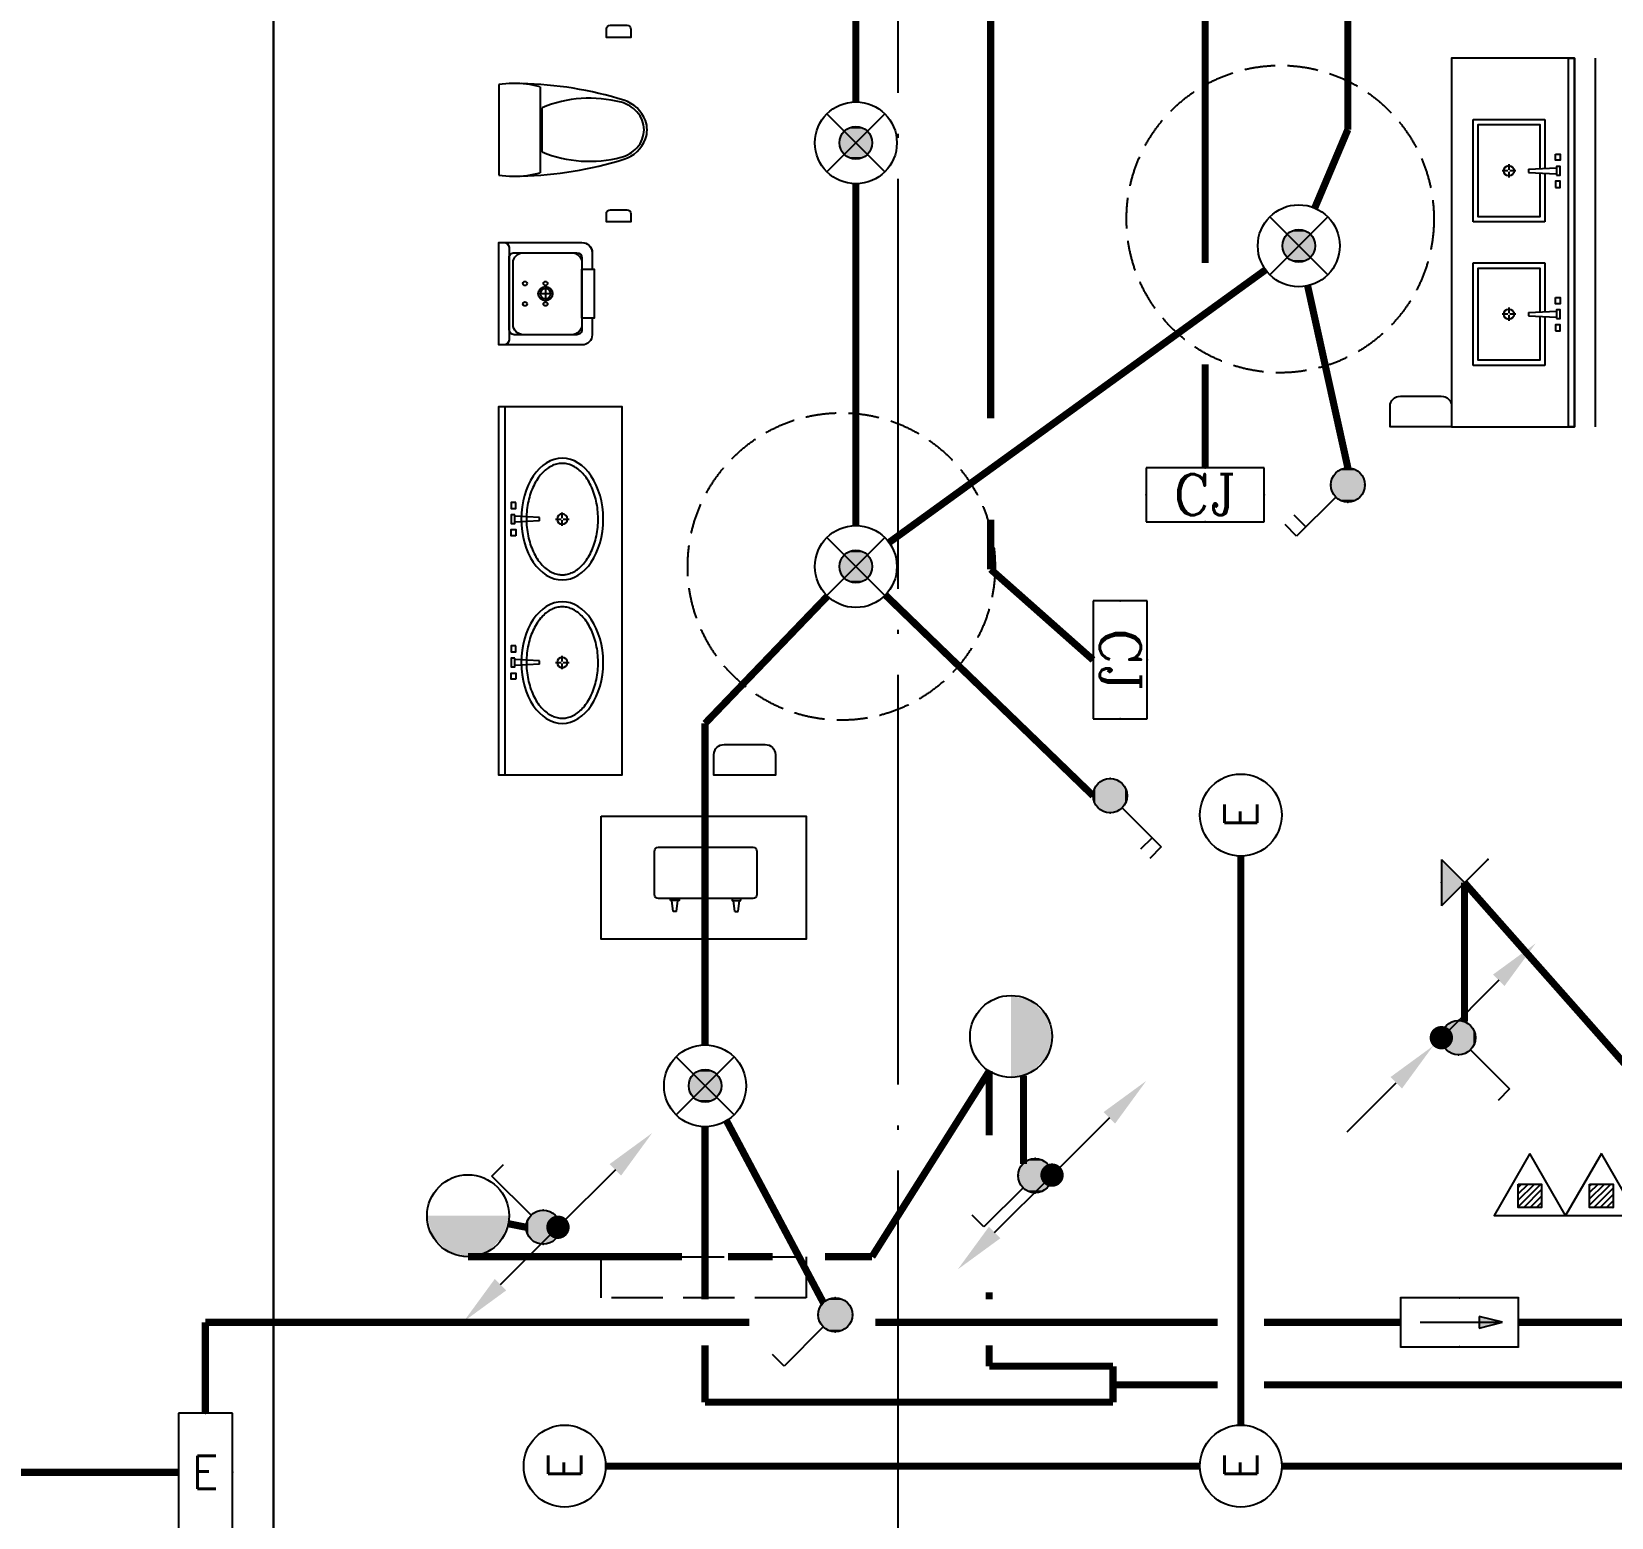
# Model space of a CAD drawing. Extents: x -2209072 to 495824, y -92434 to 572724.
# Drawn here: x 12570 to 20280, y 10328 to 17579 of the extents above; entities that cross this region are included whole.
import ezdxf
from ezdxf.enums import TextEntityAlignment as Align

# ---------------------------------------------------------------- set-up
doc = ezdxf.new("R2010")
doc.units = 0
doc.header["$LTSCALE"] = 1000
doc.header["$MEASUREMENT"] = 0
for name, pattern in [('DASH', [0.35, 0.25, -0.1]), ('X-104 6#7#平面$0$104-1112 结构$0$$AUDIT_BAD_LTYPE1', [0]), ('X-104 6#7#平面$0$DASH', [0.35, 0.25, -0.1]), ('X-104 6#7#平面$0$DOTE', [2.4200000000000004, 2, -0.2, 0.02, -0.2])]:
    doc.linetypes.add(name, pattern=pattern)
doc.layers.get('0').update_dxf_attribs({"linetype": 'CONTINUOUS'})
for name, color, linetype in [('EQUIP-照明', 3, 'CONTINUOUS'), ('LWIRE', 4, 'CONTINUOUS'), ('TEL_TEXT', 3, 'CONTINUOUS'), ('WIRE-应急', 2, 'DASH'), ('WIRE-照明', 1, 'CONTINUOUS'), ('X-104 6#7#平面$0$01-标注_轴线坐标', 132, 'CONTINUOUS'), ('X-104 6#7#平面$0$A-I_卫-洁具', 241, 'CONTINUOUS'), ('X-104 6#7#平面$0$A-O_屋面', 201, 'CONTINUOUS'), ('X-104 6#7#平面$0$A_AXIS-轴线', 36, 'X-104 6#7#平面$0$DOTE'), ('X-104 6#7#平面$0$DOOR_FIRE', 220, 'CONTINUOUS'), ('X-104 6#7#平面$0$EQUIP_消防-01', 7, 'CONTINUOUS')]:
    doc.layers.add(name, color=color, linetype=linetype)
doc.layers.add('X-104 6#7#平面$0$000套内', color=226, linetype='CONTINUOUS', lineweight=30, plot=False)
doc.styles.add('_TEL_DIM', font='SIMPLEX', dxfattribs={"width": 0.8, "height": 3.5, "bigfont": 'HZTXT'})
doc.styles.add('COMPLEX', font='COMPLEX')
doc.styles.get("Standard").update_dxf_attribs({"font": 'gbenor.shx', "bigfont": 'gbcbig.shx'})

# ---------------------------------------------------------------- blocks, each defined once
blk = doc.blocks.new('$equip_U$00000189(HT0843)')
at = {"color": 2}
for p, q in [((-0.7199999999938882, 0.6599999999998545), (-0.7199999999938882, 0)), ((0.7200000000084401, 0.6599999999998545), (-0.7199999999938882, 0.6599999999998545)), ((0.7200000000084401, 0), (0.7200000000084401, 0.6599999999998545)), ((-0.7199999999938882, 0), (0.7200000000084401, 0))]:
    blk.add_line(p, q, dxfattribs=at)
at = {"color": 2, "const_width": 0.0125}
for points in [[(0.7200000000084401, 0.6599999999998545), (0.7200000000084401, 0.6599999999998545), (-0.7199999999938882, 0.6599999999998545)], [(-0.7199999999938882, 0.6599999999998545), (-0.7199999999938882, 0)], [(0.7200000000084401, 0), (0.7200000000084401, 0.6599999999998545)], [(-0.7199999999938882, 0), (0.7200000000084401, 0)]]:
    blk.add_lwpolyline(points, dxfattribs=at)
at = {"color": 2}
blk.add_lwpolyline([(-0.7199999999938882, 0.6599999999998545), (-0.7199999999938882, 0)], dxfattribs=at)
for p in [(7.275957614183426e-12, 0.6599999999998545), (-0.7199999999938882, 0.3299999999999272), (0.7200000000084401, 0.3299999999999272), (7.275957614183426e-12, 0)]:
    blk.add_point(p)
at = {"color": 7, "style": '_TEL_DIM'}
blk.add_attdef('$TEXT$', text='', height=0.4, dxfattribs=at).set_placement((7.275957614183426e-12, 0.3299999999999272), align=Align.MIDDLE_CENTER)
at = {"color": 7, "style": '_TEL_DIM', "flags": 1}
blk.add_attdef('A', text='', height=2.5e-05, dxfattribs=at).set_placement((7.275957614183426e-12, 0), align=Align.MIDDLE_CENTER)
blk = doc.blocks.new('$equip$00001838')
blk.add_circle((0, 0), 0.5)
at = {"color": 7, "style": '_TEL_DIM'}
blk.add_attdef('$TEXT$', text='', height=0.4, dxfattribs=at).set_placement((0, 0), align=Align.MIDDLE_CENTER)
at = {"color": 7, "style": '_TEL_DIM', "flags": 1}
blk.add_attdef('A', text='', height=2e-05, dxfattribs=at).set_placement((0, 0), align=Align.MIDDLE_CENTER)
blk = doc.blocks.new('$equip$00001154')
for p, q in [((0, 0.2828427124768496), (0, -0.2828427124768496)), ((0, 0.2828427124768496), (0.5656854249500611, -0.2828427124768496)), ((0.5656854249500611, 0.2828427124768496), (0, -0.2828427124768496))]:
    blk.add_line(p, q)
for p in [(0.5656854249500611, 0.2828427124768496), (0, 0.004449836778803729), (0.2828427124732116, 0), (0.5656854249500611, -0.2828427124768496)]:
    blk.add_point(p)
blk.add_solid([(0, -0.2828427124768496), (0.2828427124732116, 0), (0, 0.2828427124768496)])
at = {"layer": 'TEL_TEXT', "style": '_TEL_DIM', "flags": 1}
blk.add_attdef('A', text='', height=2e-05, dxfattribs=at).set_placement((0, 0), align=Align.MIDDLE_CENTER)
blk = doc.blocks.new('$equip$00001962')
for p, q in [((0.1473139127519971, 0.3556472460822988), (0.625000000003638, 0.8333333333339397)), ((0.625000000003638, 0.8333333333339397), (0.7664213562420628, 0.6919119770955149))]:
    blk.add_line(p, q)
blk.add_circle((3.637978807091713e-12, 0.2083333333339397), 0.2083333333334168)
for p in [(1.091393642127514e-11, 0.4166666666660603), (-0.2083333333284827, 0.2083333333375776), (0.2083333333393966, 0.2083333333375776), (1.091393642127514e-11, 0)]:
    blk.add_point(p)
for points in [[(-0.1041666666642413, 0.3887552924552438), (0.1041666666715173, 0.3887552924552438), (-0.1804219591176661, 0.312500000001819), (0.1804219591249421, 0.312500000001819)], [(3.637978807091713e-12, 0.4166666666660603), (3.637978807091713e-12, 0.4166666666660603), (-0.1041666666642413, 0.3887552924552438), (0.1041666666715173, 0.3887552924552438)], [(-0.1804219591176661, 0.312500000001819), (0.1804219591249421, 0.312500000001819), (-0.2083333333284827, 0.2083333333339397), (0.2083333333357587, 0.2083333333339397)], [(-0.1804219591176661, 0.1041666666660603), (0.1804219591249421, 0.1041666666660603), (-0.2083333333284827, 0.2083333333339397), (0.2083333333357587, 0.2083333333339397)], [(-0.1041666666642413, 0.02791137421263556), (0.1041666666715173, 0.02791137421263556), (-0.1804219591176661, 0.1041666666660603), (0.1804219591249421, 0.1041666666660603)], [(3.637978807091713e-12, 1.818989403545856e-12), (3.637978807091713e-12, 1.818989403545856e-12), (-0.1041666666642413, 0.02791137421263556), (0.1041666666715173, 0.02791137421263556)]]:
    blk.add_solid(points)
at = {"layer": 'TEL_TEXT', "style": '_TEL_DIM', "flags": 1}
blk.add_attdef('A', text='', height=2e-05, dxfattribs=at).set_placement((0, 0), align=Align.MIDDLE_CENTER)
blk = doc.blocks.new('$equip$00001151')
blk.add_circle((0, 0.5), 0.5)
for points in [[(0.4330127085668209, 0.2500000115614966), (-0.4330126952190767, 0.2499999884385034), (0.5, 0.5000000133477442), (-0.5, 0.4999999866522558)], [(0.2500000115578587, 0.0669873047809233), (-0.2499999884421413, 0.06698729143317905), (0.4330127085668209, 0.2500000115614966), (-0.4330126952190767, 0.2499999884385034)], [(1.334774424321949e-08, 0), (1.334774424321949e-08, 0), (0.2500000115578587, 0.0669873047809233), (-0.2499999884421413, 0.06698729143317905)]]:
    blk.add_solid(points)
at = {"flags": 9}
blk.add_attdef('A', (0, 0), '', height=2e-05, dxfattribs=at)
blk = doc.blocks.new('$TelecSys$00000080')
for p, q in [((-0.7000000000007276, -0.7000000000007276), (0, 0)), ((0.1041666666678793, 0.1041666666660603), (0.1041666666678793, 0.1041666666660603)), ((-0.1041666666678793, -0.1041666666660603), (-0.1041666666678793, -0.1041666666660603))]:
    blk.add_line(p, q)
at = {"const_width": 0.1425}
blk.add_lwpolyline([(0.07125000000087311, 0, 1), (-0.07125000000087311, 0, 1)], format="xyb", close=True, dxfattribs=at)
blk.add_solid([(-0.6300000000010186, -0.7700000000004366), (-0.7700000000004366, -0.6299999999991996), (-1.150000000001455, -1.149999999999636)])
at = {"width": 0.8, "flags": 9}
blk.add_attdef('A', (0, 0), '', height=2e-05, rotation=180, dxfattribs=at)
blk = doc.blocks.new('$TelecSys$00000079')
for p, q in [((0.7000000000007276, 0.7000000000007276), (0, 0)), ((0.1041666666678793, 0.1041666666660603), (0.1041666666678793, 0.1041666666660603)), ((-0.1041666666678793, -0.1041666666660603), (-0.1041666666678793, -0.1041666666660603))]:
    blk.add_line(p, q)
at = {"const_width": 0.1425}
blk.add_lwpolyline([(-0.07125000000087311, 0, 1), (0.07125000000087311, 0, 1)], format="xyb", close=True, dxfattribs=at)
blk.add_solid([(0.6300000000010186, 0.7700000000004366), (0.7700000000004366, 0.6299999999991996), (1.150000000001455, 1.149999999999636)])
at = {"width": 0.8, "flags": 9}
blk.add_attdef('A', (0, 0), '', height=2e-05, dxfattribs=at)
blk = doc.blocks.new('$TelecSys$00000081')
for p, q in [((0.1041666666678793, 0.1041666666660603), (0.1041666666678793, 0.1041666666660603)), ((-0.1041666666678793, -0.1041666666660603), (-0.1041666666678793, -0.1041666666660603)), ((-1.150000000001455, -1.149999999999636), (-0.5499999999992724, -0.5499999999992724))]:
    blk.add_line(p, q)
at = {"const_width": 0.1425}
blk.add_lwpolyline([(0.07125000000087311, 0, 1), (-0.07125000000087311, 0, 1)], format="xyb", close=True, dxfattribs=at)
blk.add_solid([(-0.6199999999989814, -0.4799999999995634), (-0.4799999999995634, -0.6200000000008004), (-0.09999999999854481, -0.1000000000003638)])
at = {"width": 0.8, "flags": 9}
blk.add_attdef('A', (0, 0), '', height=2e-05, rotation=180, dxfattribs=at)
blk = doc.blocks.new('$equip$00002540')
blk.add_hatch(color=256).paths.add_polyline_path([(0.2400000000016007, 0.3720000000030268), (0.2400000000016007, 0.2280000000064319), (0.5280000000020664, 0.3000000000029104)])
for p, q in [((-0.7199999999975262, 0.6000000000058208), (-0.7199999999975262, 0)), ((0.7199999999975262, 0.6000000000058208), (-0.7199999999975262, 0.6000000000058208)), ((0.7199999999975262, 0), (0.7199999999975262, 0.6000000000058208)), ((0.2400000000016007, 0.3720000000030268), (0.2400000000016007, 0.2280000000064319)), ((0.5280000000020664, 0.3000000000029104), (0.2400000000016007, 0.3720000000030268)), ((0.2400000000016007, 0.2280000000064319), (0.5280000000020664, 0.3000000000029104)), ((-0.7199999999975262, 0), (0.7199999999975262, 0))]:
    blk.add_line(p, q)
at = {"color": 7}
blk.add_line((-0.4800000000032014, 0.3000000000029104), (0.4800000000032014, 0.3000000000029104), dxfattribs=at)
at = {"const_width": 0.02}
blk.add_lwpolyline([(-0.7199999999975262, 0.6000000000058208), (-0.7199999999975262, 0), (0.7199999999975262, 0), (0.7199999999975262, 0.6000000000058208), (-0.7199999999975262, 0.6000000000058208), (-0.7199999999975262, 0)], dxfattribs=at)
for p in [(0, 0.6000000000058208), (-0.7199999999975262, 0.3000000000029104), (0.7199999999975262, 0.3000000000029104), (0, 0)]:
    blk.add_point(p)
at = {"color": 7, "style": '_TEL_DIM', "flags": 1}
blk.add_attdef('A', text='', height=2e-05, dxfattribs=at).set_placement((0, 0), align=Align.MIDDLE_CENTER)
blk = doc.blocks.new('$equip$00001149')
for p, q in [((-0.353553390592424, 0.353553390592424), (0.353553390592424, -0.353553390592424)), ((0.353553390592424, 0.353553390592424), (-0.353553390592424, -0.353553390592424))]:
    blk.add_line(p, q)
for radius in [0.5, 0.2]:
    blk.add_circle((0, 0), radius)
for points in [[(0, 0.2000000000007276), (0, 0.2000000000007276), (-0.09999999999854481, 0.1732050807586347), (0.09999999999854481, 0.1732050807586347)], [(-0.1732050807586347, 0.09999999999854481), (0.1732050807586347, 0.09999999999854481), (-0.2000000000007276, 0), (0.2000000000007276, 0)], [(-0.1732050807586347, -0.09999999999854481), (0.1732050807586347, -0.09999999999854481), (-0.2000000000007276, 0), (0.2000000000007276, 0)], [(-0.09999999999854481, 0.1732050807586347), (0.09999999999854481, 0.1732050807586347), (-0.1732050807586347, 0.09999999999854481), (0.1732050807586347, 0.09999999999854481)], [(-0.09999999999854481, -0.1732050807586347), (0.09999999999854481, -0.1732050807586347), (-0.1732050807586347, -0.09999999999854481), (0.1732050807586347, -0.09999999999854481)], [(0, -0.2000000000007276), (0, -0.2000000000007276), (-0.09999999999854481, -0.1732050807586347), (0.09999999999854481, -0.1732050807586347)]]:
    blk.add_solid(points)
at = {"flags": 9}
blk.add_attdef('A', (0, 0), '', height=2e-05, dxfattribs=at)
blk = doc.blocks.new('$equip$00001963')
for p, q in [((0.1473139127447212, 0.3556472460822988), (0.624999999996362, 0.8333333333339397)), ((0.624999999996362, 0.8333333333339397), (0.7664213562347868, 0.6919119770955149)), ((0.5118629150056222, 0.7201962483431998), (0.653284271244047, 0.578774892108413))]:
    blk.add_line(p, q)
blk.add_circle((-3.637978807091713e-12, 0.2083333333339397), 0.2083333333334168)
for p in [(0, 0.4166666666660603), (-0.2083333333393966, 0.2083333333375776), (0.2083333333284827, 0.2083333333375776), (0, 0)]:
    blk.add_point(p)
for points in [[(-0.1041666666715173, 0.3887552924552438), (0.1041666666642413, 0.3887552924552438), (-0.1804219591249421, 0.312500000001819), (0.1804219591176661, 0.312500000001819)], [(-3.637978807091713e-12, 0.4166666666660603), (-3.637978807091713e-12, 0.4166666666660603), (-0.1041666666715173, 0.3887552924552438), (0.1041666666642413, 0.3887552924552438)], [(-0.1804219591249421, 0.312500000001819), (0.1804219591176661, 0.312500000001819), (-0.2083333333357587, 0.2083333333339397), (0.2083333333284827, 0.2083333333339397)], [(-0.1804219591249421, 0.1041666666660603), (0.1804219591176661, 0.1041666666660603), (-0.2083333333357587, 0.2083333333339397), (0.2083333333284827, 0.2083333333339397)], [(-0.1041666666715173, 0.02791137421263556), (0.1041666666642413, 0.02791137421263556), (-0.1804219591249421, 0.1041666666660603), (0.1804219591176661, 0.1041666666660603)], [(-3.637978807091713e-12, 1.818989403545856e-12), (-3.637978807091713e-12, 1.818989403545856e-12), (-0.1041666666715173, 0.02791137421263556), (0.1041666666642413, 0.02791137421263556)]]:
    blk.add_solid(points)
at = {"layer": 'TEL_TEXT', "style": '_TEL_DIM', "flags": 1}
blk.add_attdef('A', text='', height=2e-05, dxfattribs=at).set_placement((0, 0), align=Align.MIDDLE_CENTER)
blk = doc.blocks.new('$equip_U$00000198(HT0843)')
for p, q in [((0.7200000000011642, 0.6599999999998545), (-0.7199999999938882, 0.6599999999998545)), ((-0.7199999999938882, 0.6599999999998545), (-0.7199999999938882, 0)), ((0.7200000000011642, 0), (0.7200000000011642, 0.6599999999998545)), ((-0.7199999999938882, 0), (0.7200000000011642, 0))]:
    blk.add_line(p, q)
for p in [(0, 0.6599999999998545), (-0.7199999999938882, 0.3299999999999272), (0.7200000000011642, 0.3299999999999272), (0, 0)]:
    blk.add_point(p)
at = {"style": 'COMPLEX'}
blk.add_text('CJ', height=0.5, dxfattribs=at).set_placement((-0.3897338216847857, 0.08468310433636361))
at = {"color": 7, "style": '_TEL_DIM', "flags": 1}
blk.add_attdef('A', text='', height=2.5e-05, dxfattribs=at).set_placement((0, 0), align=Align.MIDDLE_CENTER)
blk = doc.blocks.new('X-104 6#7#平面$0$A$C1863634F')
at = {"layer": 'X-104 6#7#平面$0$A_AXIS-轴线'}
blk.add_lwpolyline([(16800.00000000012, -4499.999999999942), (16800, 60899.99999999994)], dxfattribs=at)
blk = doc.blocks.new('X-104 6#7#平面$0$meae')
for p, q in [((-215.039999999979, 0), (-243.7679999999818, 0)), ((-210, 5.039999999979045), (-210, 32.76000000000931)), ((-176.7359999999753, 0), (-204.9599999999627, 0)), ((-99.54815868195146, 8), (21.68149024352897, 14.3899337600451)), ((-99.54815868195146, -7.999999999941792), (-99.54815868195146, 8)), ((21.68149024352897, -14.3899337601033), (21.68149024352897, 14.3899337600451)), ((-210, -32.25599999999395), (-210, -5.039999999979045)), ((-99.54815868195146, -8.000000000058208), (21.68149024352897, -14.3899337601033))]:
    blk.add_line(p, q)
for points in [[(17.19145484233741, 81.35012003820157), (40, 81.35012003820157), (39.99999999994179, 51.35012003820157), (17.1914548422792, 51.35012003820157)], [(21.68149024352897, 21.35012003820157), (40, 21.35012003820157), (40, -21.35012003820157), (21.68149024352897, -21.35012003820157)], [(17.19145484233741, -81.35012003820157), (40, -81.35012003820157), (39.99999999994179, -51.35012003820157), (17.1914548422792, -51.35012003820157)]]:
    blk.add_lwpolyline(points, close=True)
at = {"const_width": 0.8399999999999999}
blk.add_lwpolyline([(-209.5800000000163, -0.1400000000139698, -0.9999999999999999), (-210.4199999999837, -0.1400000000139698, -0.9999999999999999)], format="xyb", close=True, dxfattribs=at)
blk.add_circle((-210, 0), 25.2)
blk.add_ellipse((-210, 0), major_axis=(0, -296.8388870928175), ratio=0.6737661697857759)
at = {"color": 8}
blk.add_open_spline([(-210, -271.838887092832), (-201.6286662275088, -271.838887092832), (-193.2556980797672, -270.8834744876949), (-176.5567826171755, -267.0318226981908), (-168.2292954665609, -264.1331208487391), (-151.7464247078751, -256.3412992825033), (-143.592075161112, -251.4461166422116), (-127.6688291439204, -239.6628589069005), (-119.9016611408442, -232.7743547918508), (-105.0053654383519, -217.100718463771), (-97.87740360945463, -208.3160983382841), (-84.50442564953119, -189.0367220979533), (-78.25994529254967, -178.5426552897552), (-66.86596525227651, -156.1005802754662), (-61.71665413689334, -144.1531549534993), (-52.68240508378949, -119.1104159536771), (-48.79751711455174, -106.0155586157343), (-42.41598126577446, -79.01830609660828), (-39.91934085072717, -65.11628590768669), (-36.39207964838715, -36.86706837144447), (-35.3614577781409, -22.5202054088586), (-34.79793056182098, 6.244822261855006), (-35.26502483320655, 20.66266644134885), (-37.68259151588427, 49.19399507466005), (-39.63306519814068, 63.30715293157846), (-44.95700291811954, 90.86129060061648), (-48.33046480413759, 104.3019146881416), (-56.39392556494568, 130.1611448710319), (-61.0838973345235, 142.5793309712317), (-71.62818411248736, 166.0733063118532), (-77.48238030000357, 177.1485642623738), (-90.15903716551838, 197.6798496269621), (-96.98112566315103, 207.1352148510632), (-111.3602107425686, 224.2113378457143), (-118.9163064261083, 231.8314545630128), (-134.510733252624, 245.1036245926516), (-142.547481424408, 250.7556368449004), (-158.868371842138, 260.0530890176306), (-167.1509793659789, 263.6999722997425), (-183.7976203592261, 269.0257272459567), (-192.162095878215, 270.7072330619558), (-208.8995512870024, 272.153067119536), (-217.2755150526064, 271.9185741905239), (-234.0031495776493, 269.526916392555), (-242.3573442720808, 267.3679324407713), (-258.9526960913208, 261.0731867576833), (-267.1936322519905, 256.9349128940958), (-283.3781850557425, 246.65468100406), (-291.3201072766096, 240.5117016318836), (-306.6623222918133, 226.2813428560039), (-314.0611830068519, 218.1942343084957), (-328.0653621423407, 200.2301868745126), (-334.6699371464783, 190.353927289194), (-346.859358667396, 169.044026111078), (-352.4439172392595, 157.6110181525), (-362.4072642970132, 133.476927122334), (-366.7859668953461, 120.7763437553076), (-374.1964356524404, 94.43610308453208), (-377.2281845823745, 80.79684587812517), (-381.8495765395346, 52.93462008907227), (-383.4392193020904, 38.71199739631265), (-385.1273327118251, 10.0537408667733), (-385.225804392132, -4.381569712015335), (-383.9285565786413, -33.08909023553133), (-382.5328362500295, -47.36097819061251), (-378.2902226594742, -75.36972922243876), (-375.4433290168527, -89.10625087702647), (-368.3874579074909, -115.6863969620317), (-364.1784936326439, -128.529630749661), (-354.5335200406262, -152.9902308470919), (-349.097582319926, -164.6071133053629), (-337.1786070214584, -186.3198765731067), (-330.6958189697471, -196.415140855941), (-316.9037533847149, -214.843760280055), (-309.5951420506462, -223.1764269854757), (-294.4000191528467, -237.9131964488188), (-286.5148495539906, -244.3169298697612), (-270.41386736813, -255.1213227973203), (-262.1997869724291, -259.5227866767091), (-245.6385630253353, -266.3373192788567), (-237.2919559226721, -268.7527736420161), (-222.6272707111784, -271.2949484957498), (-216.3134306632564, -271.838887092832), (-210, -271.838887092832)], degree=3, knots=[0, 0, 0, 0, 0.1541728099079682, 0.1541728099079682, 0.3083456198159364, 0.3083456198159364, 0.4625184297239047, 0.4625184297239047, 0.6166912396318729, 0.6166912396318729, 0.7708640495398411, 0.7708640495398411, 0.9250368594478093, 0.9250368594478093, 1.079209669355778, 1.079209669355778, 1.233382479263746, 1.233382479263746, 1.387555289171714, 1.387555289171714, 1.541728099079682, 1.541728099079682, 1.69590090898765, 1.69590090898765, 1.850073718895619, 1.850073718895619, 2.004246528803587, 2.004246528803587, 2.158419338711555, 2.158419338711555, 2.312592148619523, 2.312592148619523, 2.466764958527492, 2.466764958527492, 2.62093776843546, 2.62093776843546, 2.775110578343428, 2.775110578343428, 2.929283388251396, 2.929283388251396, 3.083456198159364, 3.083456198159364, 3.237629008067333, 3.237629008067333, 3.391801817975301, 3.391801817975301, 3.545974627883269, 3.545974627883269, 3.700147437791237, 3.700147437791237, 3.854320247699206, 3.854320247699206, 4.008493057607174, 4.008493057607174, 4.162665867515142, 4.162665867515142, 4.31683867742311, 4.31683867742311, 4.471011487331078, 4.471011487331078, 4.625184297239047, 4.625184297239047, 4.779357107147015, 4.779357107147015, 4.933529917054983, 4.933529917054983, 5.087702726962951, 5.087702726962951, 5.24187553687092, 5.24187553687092, 5.396048346778888, 5.396048346778888, 5.550221156686856, 5.550221156686856, 5.704393966594824, 5.704393966594824, 5.858566776502792, 5.858566776502792, 6.012739586410761, 6.012739586410761, 6.166912396318729, 6.166912396318729, 6.283185307179586, 6.283185307179586, 6.283185307179586, 6.283185307179586], dxfattribs=at)
blk = doc.blocks.new('X-104 6#7#平面$0$jhat')
for p, q in [((-395, -250.0000000000582), (-395, 249.9999999999418)), ((-395, 249.9999999999418), (-44.99999999994179, 249.9999999999418)), ((-44.99999999994179, 249.9999999999418), (-44.99999999994179, 11.73657725605881)), ((-219.9999999999418, 32.25599999987753), (-219.9999999999418, 5.03999999986263)), ((-124.8214514199644, 8.000000000058208), (11.68149024352897, 14.3899337601033)), ((-124.8214514199644, 7.999999999941792), (-124.8214514199644, -8.000000000058208)), ((11.68149024352897, 14.3899337601033), (11.68149024352897, -14.3899337601033)), ((-225.0399999999208, -1.164153218269348e-10), (-253.7679999999236, -1.164153218269348e-10)), ((-219.9999999999418, -5.040000000095461), (-219.9999999999418, -32.76000000012573)), ((-186.7359999999171, -1.164153218269348e-10), (-214.9599999999045, -1.164153218269348e-10)), ((-124.8214514199644, -8.000000000058208), (11.68149024352897, -14.3899337601033)), ((-44.99999999994179, -12.38077738613356), (-44.99999999994179, -250.0000000000582)), ((-44.99999999994179, -250.0000000000582), (-395, -250.0000000000582))]:
    blk.add_line(p, q)
at = {"color": 8}
blk.add_lwpolyline([(-69.99999999994179, -11.06304409715813), (-69.99999999994179, -225.0000000000582), (-370, -225.0000000000582), (-370, 224.9999999999418), (-69.99999999994179, 224.9999999999418), (-69.99999999994179, 10.56628493819153)], dxfattribs=at)
for points in [[(7.191454842337407, 81.35012003820157), (30, 81.35012003820157), (30, 51.35012003820157), (7.191454842337407, 51.35012003820157)], [(11.68149024352897, -21.35012003820157), (30, -21.35012003820157), (30, 21.35012003820157), (11.68149024352897, 21.35012003820157)], [(7.191454842337407, -81.35012003820157), (30, -81.35012003820157), (30, -51.35012003820157), (7.191454842337407, -51.35012003820157)]]:
    blk.add_lwpolyline(points, close=True)
at = {"ltscale": 1000, "const_width": 0.8399999999999999}
blk.add_lwpolyline([(-219.5799999999581, 0.1399999998975545, 0.9999999999999999), (-220.4199999999255, 0.1399999998975545, 0.9999999999999999)], format="xyb", close=True, dxfattribs=at)
blk.add_circle((-219.9999999999418, -1.164153218269348e-10), 25.2)
blk = doc.blocks.new('X-104 6#7#平面$0$hgfasg')
for p, q in [((-209.53125, 202.5), (209.53125, 202.5)), ((107.6506163835293, 211.7636099999945), (-107.650638883526, 211.7636099999945)), ((-220.78125, 0), (220.78125, 0))]:
    blk.add_line(p, q)
blk.add_lwpolyline([(-209.53125, 202.5), (-220.9312574999931, 151.5815775000083), (-226.3893074999942, 102.226364999995), (-226.3893074999942, 50.1765075000003), (-220.78125, 0)])
for centre, radius, start, end in [((12.18639293921296, 562.4982811024092), 163.5812782416205, 110.4523908064364, 162.7522599272803), ((-1.124999835155904e-05, 580.3665348804789), 128.7061108459815, 46.85426460163555, 133.1457353983645), ((0, 595.1750179040682), 128.7061108459815, 69.54760919356356, 110.4523908064364), ((-12.18639293921296, 562.4982811024092), 163.5812782416205, 17.24774007271973, 69.54760919356356), ((23.26483596065373, 555.5449209055951), 162.7261878014058, 133.1457353983645, 165.2214349415254), ((-23.26485846065043, 555.5449209055951), 162.7261878014058, 14.77856505847465, 46.85426460163555), ((1596.893304158017, 70.5022373952088), 1822.905267548176, 162.7522599272803, 178.7776319832778), ((448.2021256943117, 443.44170022248), 602.2018211347165, 165.2214349415254, 202.6262561226716), ((-448.2021481943084, 443.44170022248), 602.2018211347165, 337.3737438773284, 14.77856505847465), ((-1596.893304158017, 70.5022373952088), 1822.905267548176, 1.222368016722242, 17.24774007271973), ((-236.25, 76.1718824999989), 463.3354349999999, 7.739946000358616, 15.82198200030497), ((-236.25, 76.1718824999989), 463.3354349999999, 350.5376780003206, 7.739946000358616)]:
    blk.add_arc(centre, radius, start, end)
blk = doc.blocks.new('X-104 6#7#平面$0$hgfd')
at = {"color": 8}
for p, q in [((3.335953806526959e-07, 266.5000000000036), (2.372253220528364e-07, 189.5000000000036)), ((-38.49999971458601, 228.000000048185), (38.50000028541399, 227.9999999518077))]:
    blk.add_line(p, q, dxfattribs=at)
for points in [[(250, -3.504792402964085e-07), (-249.9999999999927, 3.504792402964085e-07), (-249.9999994917889, 406.0000003504792, -0.4142135623732199), (-199.9999994292011, 456.0000002878987), (-119.9999994292084, 456.0000001877597), (-119.9999994166865, 466.000000187767), (120.0000005833208, 465.9999998122548), (120.0000005708062, 455.9999998122548), (200.000000570777, 455.9999997121158, -0.414213562372991), (250.0000005081893, 405.9999996495353)], [(175.000000062566, 49.99999974339516), (-174.9999999374049, 50.00000025659756, -0.4142135623730927), (-199.9999999061183, 75.00000028789145), (-199.9999995230974, 381.0000002878987, -0.414213562373095), (-174.9999994917962, 406.0000002565976), (175.0000005082111, 405.9999997434024, -0.4142135623731322), (200.0000004769245, 380.9999997121085), (200.0000000938744, 74.99999971210127, -0.4142135623730573)], [(250, -3.504792402964085e-07), (-249.9999999999927, 3.504792402964085e-07), (-249.9999999686988, 25.00000035048652, -0.4142135623730971), (-224.9999999373977, 50.00000031918535), (225.0000000625878, 49.99999968082193, -0.4142135623730932), (250.0000000313012, 24.99999964952804)]]:
    blk.add_lwpolyline(points, format="xyb", close=True)
blk.add_lwpolyline([(120.0000005082184, 405.9999998122476), (-119.9999994917889, 406.0000001877524), (-119.9999994166865, 466.000000187767), (120.0000005833208, 465.9999998122548)], close=True)
blk.add_lwpolyline([(120.0000005708062, 455.9999998122548), (200.000000570777, 455.9999997121158, -0.414213562373095), (250.0000005081893, 405.9999996495353), (250, -3.504792402964085e-07), (-249.9999999999927, 3.504792402964085e-07), (-249.9999994917889, 406.0000003504792, -0.4142135623730929), (-199.9999994292011, 456.0000002878987), (-119.9999994292084, 456.0000001877597)], format="xyb")
blk.add_lwpolyline([(150.0000000876389, 69.99999977469633), (-149.9999999123756, 70.00000022531094, -0.4142135623730976), (-199.9999998497879, 120.0000002878915), (-199.9999995543913, 356.0000002878842, -0.414213562373095), (-149.9999994918035, 406.0000002253037), (150.0000005081965, 405.9999997746963, -0.414213562373095), (200.0000004456087, 355.9999997121085), (200.0000001502194, 119.9999997121231, -0.4142135623731096)], format="xyb", close=True, dxfattribs=at)
for centre, radius in [((-49.99999971457146, 228.0000000625914), 10), ((2.854139893315732e-07, 228.0000000000036), 35), ((50.00000028542127, 227.9999999374159), 10), ((-49.99999983975431, 128.0000000625841), 10), ((50.00000016025297, 127.9999999374159), 10)]:
    blk.add_circle(centre, radius)
blk.add_circle((2.854139893315732e-07, 228.0000000000036), 25, dxfattribs=at)
blk = doc.blocks.new('X-104 6#7#平面$0$dsgfg')
at = {"layer": 'X-104 6#7#平面$0$A-I_卫-洁具', "ltscale": 0.1}
for p, q in [((2151.793359734031, 1885.060747616959), (2145.403425973986, 1938.826914046576)), ((2174.183293494134, 1938.826914046576), (2145.403425973986, 1938.826914046576)), ((2167.793359734089, 1885.060747616959), (2174.183293494134, 1938.826914046576)), ((2451.793359733972, 1885.060747616959), (2445.403425973927, 1938.826914046576)), ((2445.403425973927, 1938.826914046576), (2474.183293494076, 1938.826914046576)), ((2467.793359734031, 1885.060747616959), (2474.183293494076, 1938.826914046576)), ((2167.793359733972, 1885.060747616959), (2151.793359734031, 1885.060747616959)), ((2451.793359734089, 1885.060747616959), (2467.793359734031, 1885.060747616959))]:
    blk.add_line(p, q, dxfattribs=at)
for points in [[(6550.000663610583, 4250.000715002336), (6550.000737484079, 6050.000686849147), (5950.000737483962, 6050.000686849031), (5950.000663610641, 4250.000715002336)], [(1300.000025789835, 2550.000171979944), (1300.000025789894, 4350.000171979944), (1900.000025789777, 4350.000171979944), (1900.000025789777, 2550.000171979944)], [(1800.000069808535, 2350.000188602387), (2800.000054441945, 2350.000188602387), (2800.000054441945, 1749.999866102085), (1800.000069808535, 1749.999866102085)], [(2138.443239695829, 1938.826914046576), (2138.443239695829, 1947.986168924812), (2181.143479772232, 1947.986168924812), (2181.143479772232, 1938.826914046576)], [(2481.143479772232, 1938.826914046576), (2481.143479772232, 1947.986168924812), (2438.443239695829, 1947.986168924812), (2438.443239695829, 1938.826914046576)]]:
    blk.add_lwpolyline(points, close=True, dxfattribs=at)
blk.add_lwpolyline([(2559.793359734031, 2177.986168924812), (2559.793359734031, 1967.986168924812, -0.414213562373095), (2539.793359734031, 1947.986168924812), (2079.793359734031, 1947.986168924812, -0.4142135623731127), (2059.793359734031, 1967.986168924812), (2059.79335973406, 2177.986168924812, -0.4142135623730765), (2079.79335973406, 2197.986168924812), (2539.793359734031, 2197.986168924812, -0.414213562373095)], format="xyb", close=True, dxfattribs=at)
at = {"layer": 'X-104 6#7#平面$0$A-I_卫-洁具', "linetype": 'X-104 6#7#平面$0$DASH', "ltscale": 0.6}
for centre in [(5113.677592958818, 5264.248152109943), (2972.081098444003, 3568.487711346863)]:
    blk.add_circle(centre, 750, dxfattribs=at)
at = {"layer": 'X-104 6#7#平面$0$A-O_屋面'}
blk.add_line((6650.00006952387, 6050.000663528215), (6650.00006952387, 4250.000691681395), dxfattribs=at)
at = {"layer": 'X-104 6#7#平面$0$DOOR_FIRE', "linetype": 'X-104 6#7#平面$0$DASH'}
blk.add_lwpolyline([(1800.000188842532, 199.9996852039476), (2800.000188842532, 199.9996880628314), (2800.000188842532, -0.0002227696277259383), (1800.000188842532, -0.0002256285115436185)], close=True, dxfattribs=at)
at = {"layer": 'X-104 6#7#平面$0$A-I_卫-洁具', "ltscale": 0.1, "extrusion": (0, 0, -1), "xscale": -1, "zscale": -1, "rotation": 90}
blk.add_blockref('X-104 6#7#平面$0$hgfasg', (-1300.000100816105, 5700.000036027919), dxfattribs=at)
at = {"layer": 'X-104 6#7#平面$0$A-I_卫-洁具', "ltscale": 0.1}
for p in [(6450.000562515284, 5500.000700925622), (6450.000562515459, 4800.000700925628)]:
    blk.add_blockref('X-104 6#7#平面$0$jhat', p, dxfattribs=at)
at = {"layer": 'X-104 6#7#平面$0$A-I_卫-洁具', "ltscale": 0.1, "rotation": 270}
blk.add_blockref('X-104 6#7#平面$0$hgfd', (1300.000095530006, 4900.000182804704), dxfattribs=at)
at = {"layer": 'X-104 6#7#平面$0$A-I_卫-洁具', "ltscale": 0.1, "xscale": -1}
for p in [(1400.000025789777, 3800.000171979711), (1400.00002721927, 3100.000171979711)]:
    blk.add_blockref('X-104 6#7#平面$0$meae', p, dxfattribs=at)
blk = doc.blocks.new('X-104 6#7#平面$0$fdsgfdggg')
at = {"layer": 'X-104 6#7#平面$0$A-I_卫-洁具'}
for points in [[(5309.999894364882, 5539.997910926817), (5389.999894364882, 5539.997910926817, 0.414213562373095), (5409.999894364882, 5559.997910926817), (5409.999894364882, 5599.997910926817), (5289.999894364882, 5599.997910926817), (5289.999894364882, 5559.997910926817, 0.414213562373095)], [(545.0000492961299, 4559.999865598511), (625.0000492961299, 4559.999865598511, -0.414213562373095), (645.0000492961299, 4539.999865598511), (645.0000492961299, 4499.999865598511), (525.0000492961299, 4499.999865598511), (525.0000492961299, 4539.999865598511, -0.414213562373095)], [(545.0000492962172, 3659.999865598409), (625.0000492962172, 3659.999865598409, -0.414213562373095), (645.0000492962172, 3639.999865598409), (645.0000492962172, 3599.999865598409), (525.0000492962172, 3599.999865598409), (525.0000492962172, 3639.999865598409, -0.414213562373095)], [(545.0000492961299, 2759.999865598409), (625.0000492961299, 2759.999865598409, -0.414213562373095), (645.0000492961299, 2739.999865598409), (645.0000492961299, 2699.999865598409), (525.0000492961299, 2699.999865598409), (525.0000492961299, 2739.999865598409, -0.414213562373095)], [(4400.000074134223, 1850.000376761425), (4600.000074134223, 1850.000376761425, -0.414213562373095), (4650.000074134223, 1800.000376761425), (4650.000074134223, 1700.000376761425), (4350.000074134223, 1700.000376761425), (4350.000074134223, 1800.000376761425, -0.414213562373095)], [(1099.999999999942, 150.0000085766478), (1299.999999999942, 150.0000085766478, -0.414213562373095), (1349.999999999942, 100.0000085766478), (1349.999999999942, 8.576647815061733e-06), (1049.999999999942, 8.576647815061733e-06), (1049.999999999942, 100.0000085766478, -0.414213562373095)]]:
    blk.add_lwpolyline(points, format="xyb", close=True, dxfattribs=at)
for points in [[(5250.000711694207, 3500.000447229198), (5249.999969860582, 1700.000124553588), (5219.999969860582, 1700.000124553588), (5219.999969860233, 3500.000514869193), (5250.000711694207, 3500.000515260253)], [(30.00089156112153, 1800.000322675609), (30.00014972749705, 0), (0.0001497274970461149, 0), (0.0001497271478001494, 1800.000390315603), (30.00089156112153, 1800.000390706668)]]:
    blk.add_lwpolyline(points, dxfattribs=at)
blk = doc.blocks.new('X-104 6#7#平面$0$$TWTSYS$00000546')
h = blk.add_hatch()
h.set_pattern_fill('ANSI31', color=256, scale=200, style=0)
h.set_pattern_definition([(45, (-38543.80223862439, -6670.830405693208), (-17.67766952966369, 17.67766952966369), [])])
h.paths.add_polyline_path([(-64.92232553117356, 173.7449990885525), (64.922325531159, 173.7449990885525), (64.922325531159, 43.90034802621994), (-64.92232553117356, 43.90034802621994)])
for points in [[(0, 343.6163707387423), (-198.3870041439732, 0), (198.3870041439732, 0)], [(-64.92232553117356, 173.7449990885525), (64.922325531159, 173.7449990885525), (64.922325531159, 43.90034802621994), (-64.92232553117356, 43.90034802621994)]]:
    blk.add_lwpolyline(points, close=True)
blk = doc.blocks.new('X-104 6#7#平面$0$灭火器2')
at = {"layer": 'X-104 6#7#平面$0$EQUIP_消防-01', "xscale": 0.88, "yscale": 0.88, "zscale": 0.88, "rotation": 90}
for p in [(-4049632.307172487, -27063.59765158896), (-4049632.307172487, -27412.75877888245)]:
    blk.add_blockref('X-104 6#7#平面$0$$TWTSYS$00000546', p, dxfattribs=at)
blk = doc.blocks.new('X-104 6#7#平面$0$A$C61334207')
at = {"layer": 'X-104 6#7#平面$0$EQUIP_消防-01', "rotation": 270}
blk.add_blockref('X-104 6#7#平面$0$灭火器2', (47294.37199675402, -4037830.45080385), dxfattribs=at)
blk = doc.blocks.new('X-104 6#7#平面')
at = {"layer": 'X-104 6#7#平面$0$000套内'}
blk.add_lwpolyline([(24849.89687616844, 9600.11601425201), (26099.89687610499, 9600.116014192066), (26899.89682777051, 9600.116013775249), (26899.89682777051, 9600.116013775249), (26899.8968277094, 5000.116013813629), (34999.89763568691, 5000.116013988593), (34999.8976336607, -1499.883985642297), (34999.8976336607, -1499.883985330576), (34999.8976336607, -1499.883985330576), (-850.1031238954747, -1499.883985760339), (-850.1023659076309, 17800.11601424949), (4199.899105773424, 17800.1160147038), (4199.898328230483, 20100.11601491432), (4199.898328230483, 20100.11601491432), (8699.896876104525, 20100.11599222573), (8699.896876104525, 20100.11545272702), (13749.89682920417, 20100.11653177876), (13749.89691943885, 11500.11630360844), (13749.89689393621, 11500.11633686812), (13749.89677636116, 9600.116014192316), (23049.89687610499, 9600.116014252017), (23049.89687616809, 9100.116014192336), (24849.89687619987, 9100.116014191895), (24849.89687613712, 9600.116014192092)], dxfattribs=at)
at = {"linetype": 'X-104 6#7#平面$0$104-1112 结构$0$$AUDIT_BAD_LTYPE1'}
blk.add_blockref('X-104 6#7#平面$0$A$C61334207', (0.116014253123808, 0.1160142530073927), dxfattribs=at)
for name, p in [('X-104 6#7#平面$0$dsgfg', (13549.89683514868, 11400.11623125641)), ('X-104 6#7#平面$0$fdsgfdggg', (14849.89686093852, 13950.11640323635))]:
    blk.add_blockref(name, p)
at = {"layer": 'X-104 6#7#平面$0$01-标注_轴线坐标'}
blk.add_blockref('X-104 6#7#平面$0$A$C1863634F', (-0.1031238836003467, 0.1160142521999909), dxfattribs=at)

msp = doc.modelspace()

# ---------------------------------------------------------------- linework, layer by layer
at = {"layer": 'WIRE-应急', "linetype": 'DASH', "const_width": 35}
for points in [[(18471.48453116463, 10778.18250194611), (18471.48453116463, 13555.63032502091)], [(16073.141660716, 11280.00025183689), (13418.15791810307, 11280.00025183689)], [(13418.15791810307, 10835.86207561835), (13418.15791810307, 11280.00025183689)], [(18358.98453116464, 11280.00025183689), (16688.04354054468, 11280.00025183689)], [(19250.0000670735, 11280.00025183689), (18583.98453116464, 11280.00025183689)], [(19826.00006707152, 11280.00025183689), (27119.99999173519, 11280.00025183689)], [(10819.42920295803, 10547.86207561789), (13286.1579181031, 10547.86207561789)], [(15371.48453116463, 10578.18250194611), (18271.48453116463, 10578.18250194611)], [(18671.48453116463, 10578.18250194611), (23271.48453116463, 10578.18250194611)]]:
    msp.add_lwpolyline(points, dxfattribs=at)
at = {"layer": 'WIRE-应急', "linetype": 'DASH', "const_width": 35, "elevation": 100}
for points in [[(19563.13718321771, 13425.00049328639), (19563.13718321771, 12746.83638007151)], [(19563.13718321844, 13425.00049328639), (20899.99986514432, 11913.13708539984)]]:
    msp.add_lwpolyline(points, dxfattribs=at)
at = {"layer": 'WIRE-照明', "linetype": 'Continuous', "const_width": 35}
for points in [[(18297.01861806828, 16449.85935740098), (18297.01861806931, 19550.00027379179)], [(16592.75033657439, 18920.42974968549), (16592.75033657439, 17236.47906637626)], [(18993.78653172316, 18920.42974968549), (18993.78653172316, 17101.24195734551)], [(17250.52794795297, 18649.19543488421), (17250.52794795298, 15691.91779562684)], [(18993.78653172316, 17101.24195734551), (18832.02878322453, 16718.28065161019)], [(16592.75033657439, 16836.47906637626), (16592.75033657439, 15168.56266216856)], [(18592.23038490934, 16416.72562610999), (16754.72861544157, 15085.87863369514)], [(18993.78685780894, 15450.0007341133), (18797.36815984385, 16338.75396899815)], [(18297.01861806794, 15450.00069599401), (18297.01861806811, 15955.96597515546)], [(17250.52794795298, 15198.02441338144), (17250.52794795297, 14955.17011640081)], [(17250.52794795297, 14955.17011640081), (17750.0000978577, 14512.77673232817)], [(15856.71996313892, 14202.73121746862), (16454.16244995693, 14824.36350238284)], [(17750.00011429483, 13850.00057004601), (16736.55500943126, 14829.56548210892)], [(15856.71996313892, 12634.10096073942), (15856.71996313892, 14202.73121746862)], [(16671.37214186229, 11600.00014500042), (17243.23746694566, 12505.87987008373)], [(17243.23746694566, 12505.87987008373), (17243.23746694565, 12191.74973307899)], [(17410.37951020946, 12052.83412090346), (17410.37951020946, 12484.332224281)], [(15961.43430516509, 12263.70463867223), (16435.29247805351, 11373.58441164016)], [(15856.71996313892, 12234.10096073942), (15856.71996313893, 11392.5002518369)], [(14896.2057366886, 11761.22657738184), (14983.33347773235, 11744.00864606766)], [(14700.00021087701, 11600.00014500042), (15744.21996313894, 11600.00014500041)], [(15969.21996313894, 11600.00014500041), (16187.31124610512, 11600.00014500041)], [(16442.20752036816, 11600.00014500041), (16671.37214186229, 11600.00014500042)], [(17243.23746694565, 11425.76918483302), (17243.23746694565, 11392.5002518369)], [(15856.71996313893, 11167.5002518369), (15856.71996313892, 10889.84111846285)], [(17243.23746694565, 11167.5002518369), (17243.23746694566, 11065.6095364904)], [(17243.23746694566, 11065.6095364904), (17847.42845801637, 11065.6095364904)], [(17847.42845801637, 11065.6095364904), (17847.42845801637, 10889.84111846285)], [(17847.42845801637, 10974.69494855823), (18358.98453116464, 10974.69494855823)], [(18583.98453116464, 10974.69494855823), (22731.92920295805, 10974.69494855823)], [(15856.71996313892, 10889.84111846285), (17847.42845801637, 10889.84111846285)]]:
    msp.add_lwpolyline(points, dxfattribs=at)

# ---------------------------------------------------------------- block references
msp.add_blockref('X-104 6#7#平面', (0, 0))
at = {"layer": 'EQUIP-照明', "xscale": 400, "yscale": 400, "zscale": 400}
for name, p in [('$equip$00001149', (16592.75033657439, 17036.47906637626)), ('$equip$00001149', (18754.20866377652, 16534.04159763657)), ('$equip_U$00000198(HT0843)', (18297.01861806794, 15186.00069599407)), ('$equip$00001149', (16592.75033657439, 14968.56266216856)), ('$equip$00001154', (19450.00009822806, 13425.00049328675, 100)), ('$equip$00001149', (15856.71996313892, 12434.10096073942)), ('$equip$00001151', (14700.00020553791, 11600.00014500042)), ('$equip$00002540', (19538.00006707251, 11160.00025183573))]:
    msp.add_blockref(name, p, dxfattribs=at)
for name, p, rotation in [('$equip$00001963', (18993.78685780894, 15450.0007341133), 180), ('$equip_U$00000198(HT0843)', (17750.0000978577, 14512.77673232817), 270), ('$equip$00001963', (17750.00011429483, 13850.00057004601), 270), ('$equip$00001151', (17550.00013109079, 12675.0003405911), 90), ('$equip$00001962', (19450.00010903444, 12669.01490825564), 270), ('$equip$00001962', (15150.00014439878, 11744.00864606329), 90), ('$equip$00001962', (17467.29723536875, 12079.24972907919), 180), ('$equip$00001962', (16492.2102032128, 11400.0000198159), 180)]:
    msp.add_blockref(name, p, dxfattribs=dict(at, rotation=rotation))
at = {"layer": 'EQUIP-照明', "xscale": 400, "yscale": 400, "zscale": 400, "rotation": 90}
for p in [(18471.48453116463, 13755.63032502091), (15171.48453116463, 10578.18250194611), (18471.48453116463, 10578.18250194611)]:
    msp.add_blockref('$equip$00001838', p, dxfattribs=at).add_auto_attribs({'$TEXT$': 'E'})
at = {"layer": 'EQUIP-照明'}
ref = msp.add_blockref('$equip_U$00000189(HT0843)', (13550.15791810304, 10547.86207561498), dxfattribs=dict(at, xscale=400, yscale=400, zscale=400, rotation=90))
ref.add_attrib('$TEXT$', 'E', dxfattribs={"layer": '0', "color": 7, "height": 160, "style": '_TEL_DIM'}).set_placement((13418.15791810307, 10547.86207561789), align=Align.MIDDLE_CENTER)
at = {"layer": 'LWIRE', "xscale": 400, "yscale": 400, "zscale": 400}
for name, p in [('$TelecSys$00000079', (19450.00010903444, 12669.01490825691)), ('$TelecSys$00000081', (19450.00010903444, 12669.01490825691)), ('$TelecSys$00000079', (17550.00014076427, 11998.26918483291)), ('$TelecSys$00000079', (15138.83559471372, 11744.00864606475)), ('$TelecSys$00000080', (17550.00014076427, 11998.26918483291)), ('$TelecSys$00000080', (15138.83559471372, 11744.00864606475))]:
    msp.add_blockref(name, p, dxfattribs=at)

doc.saveas('drawing.dxf')
